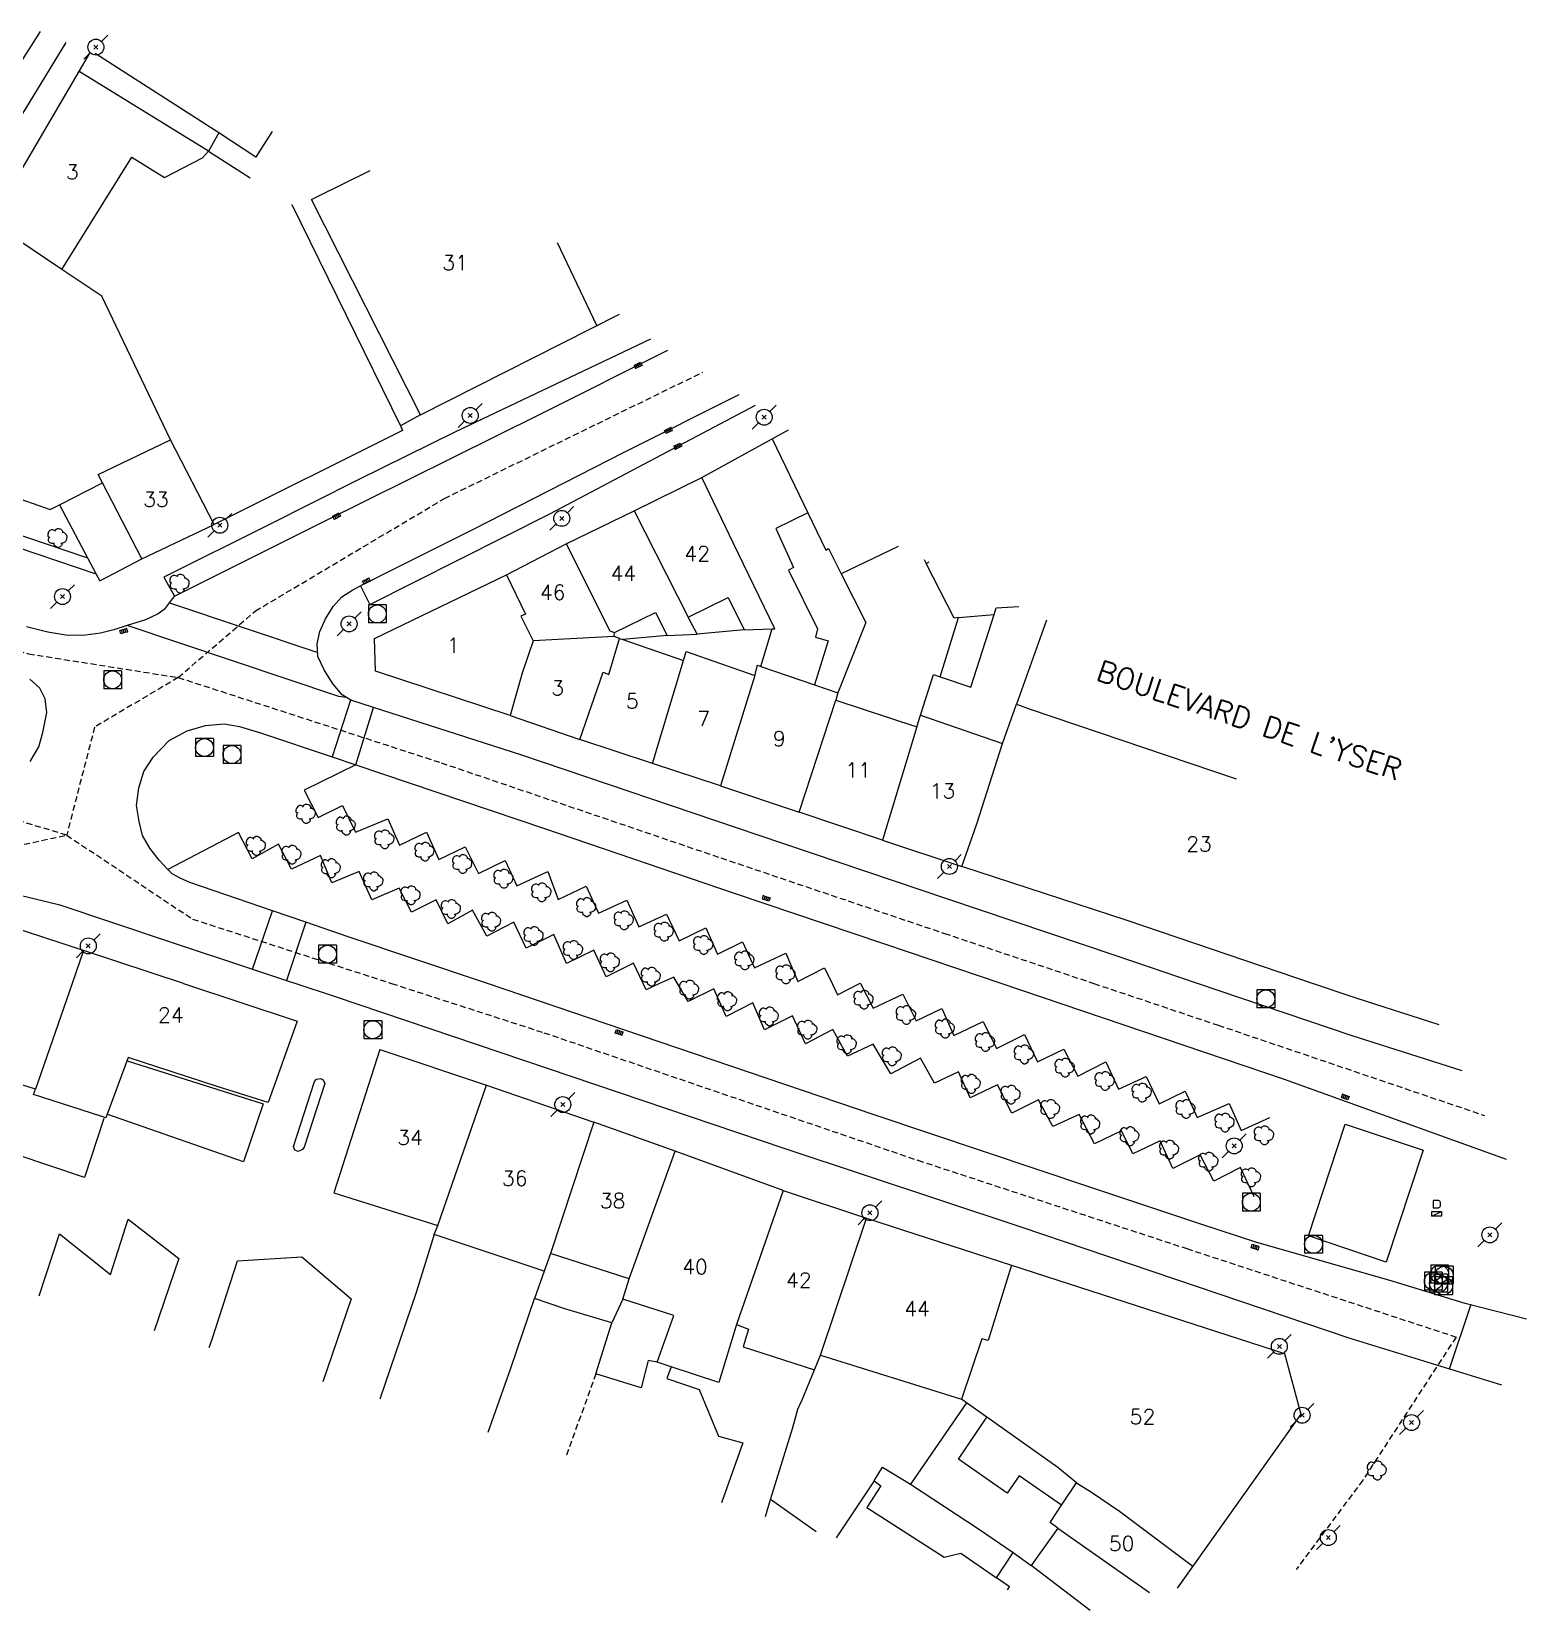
# Model space of a CAD drawing. Header units: millimetres. Extents: x 155000 to 156001, y 122119 to 123000.
# Drawn here: x 155153.4 to 155278.6, y 122118.5 to 122250.7 of the extents above; entities that cross this region are included whole.
import ezdxf
from ezdxf.enums import TextEntityAlignment as Align

# ---------------------------------------------------------------- set-up
doc = ezdxf.new("R2010")
doc.units = ezdxf.units.MM
doc.linetypes.add('DASHED', pattern=[0.75, 0.5, -0.25])
doc.layers.get('0').update_dxf_attribs({"linetype": 'CONTINUOUS'})
for name, color, linetype in [('W0001', 6, 'DASHED'), ('W0006', 2, 'CONTINUOUS'), ('W0008', 7, 'CONTINUOUS'), ('W0014', 7, 'CONTINUOUS'), ('W0017', 7, 'CONTINUOUS'), ('W0020', 2, 'CONTINUOUS'), ('W0021', 2, 'CONTINUOUS'), ('W0101', 7, 'CONTINUOUS'), ('W0104', 1, 'CONTINUOUS'), ('W0105', 7, 'CONTINUOUS'), ('W0112', 1, 'DASHED'), ('W0300', 7, 'CONTINUOUS'), ('W0401', 7, 'CONTINUOUS'), ('W0420', 7, 'CONTINUOUS'), ('W0438', 7, 'CONTINUOUS'), ('W0473', 7, 'CONTINUOUS'), ('W0989', 7, 'CONTINUOUS'), ('W0991', 7, 'CONTINUOUS'), ('W1102', 7, 'CONTINUOUS')]:
    doc.layers.add(name, color=color, linetype=linetype)
doc.styles.get("Standard").update_dxf_attribs({"font": 'romans.shx', "width": 0.85})

# ---------------------------------------------------------------- blocks, each defined once
blk = doc.blocks.new('T401')
for p, q in [((-0.3, 0.3), (0, 0.3)), ((-0.3, -0.25), (-0.3, 0.3)), ((-0.3, 0.15), (0, 0.15)), ((-0.3, 0), (0, 0)), ((0, 0.3), (0, -0.25)), ((-0.3, -0.15), (0, -0.15)), ((-0.3, -0.25), (-0.3, -0.3)), ((-0.3, -0.3), (0, -0.3)), ((0, -0.3), (0, -0.25))]:
    blk.add_line(p, q)
blk = doc.blocks.new('T300')
for p, q in [((-0.8, 0.51), (-0.86, 0.34)), ((-0.86, 0.34), (-0.86, 0.17)), ((-0.86, 0.17), (-0.74, 0.06)), ((-0.69, 0.63), (-0.8, 0.51)), ((-0.8, -0.06), (-0.74, 0.06)), ((-0.74, 0.06), (-0.69, 0.11)), ((-0.57, 0.69), (-0.69, 0.63)), ((-0.46, 0.69), (-0.57, 0.69)), ((-0.29, 0.63), (-0.46, 0.69)), ((-0.29, 0.63), (-0.17, 0.74)), ((-0.23, 0.57), (-0.29, 0.63)), ((-0.17, 0.74), (-0.06, 0.8)), ((-0.06, 0.8), (0.06, 0.8)), ((0.06, 0.8), (0.23, 0.74)), ((0.23, 0.74), (0.34, 0.63)), ((0.34, 0.63), (0.4, 0.51)), ((0.46, 0.46), (0.34, 0.46)), ((0.4, 0.51), (0.4, 0.46)), ((0.57, 0.4), (0.46, 0.46)), ((0.57, 0.4), (0.69, 0.29)), ((0.69, 0.29), (0.74, 0.17)), ((0.74, 0.06), (0.69, -0.17)), ((0.74, 0.17), (0.74, 0.06)), ((-0.8, -0.17), (-0.8, -0.06)), ((-0.8, -0.23), (-0.8, -0.17)), ((-0.74, -0.34), (-0.8, -0.23)), ((-0.69, -0.4), (-0.74, -0.34)), ((-0.51, -0.46), (-0.69, -0.4)), ((-0.4, -0.46), (-0.51, -0.46)), ((-0.4, -0.46), (-0.34, -0.46)), ((-0.34, -0.46), (-0.34, -0.4)), ((-0.34, -0.51), (-0.34, -0.46)), ((-0.29, -0.63), (-0.34, -0.51)), ((-0.17, -0.74), (-0.29, -0.63)), ((-0.06, -0.8), (-0.17, -0.74)), ((0.06, -0.8), (-0.06, -0.8)), ((0.17, -0.74), (0.06, -0.8)), ((0.23, -0.69), (0.17, -0.74)), ((0.29, -0.46), (0.23, -0.46)), ((0.29, -0.63), (0.23, -0.69)), ((0.46, -0.4), (0.29, -0.46)), ((0.34, -0.51), (0.29, -0.63)), ((0.34, -0.51), (0.34, -0.46)), ((0.57, -0.34), (0.46, -0.4)), ((0.63, -0.29), (0.57, -0.34)), ((0.69, -0.17), (0.63, -0.29))]:
    blk.add_line(p, q)
blk = doc.blocks.new('T473')
for p, q in [((-0.166667, 0.166667), (0.166667, -0.166667)), ((-0.166667, -0.166667), (0.166667, 0.166667)), ((0.500001, 0.500001), (1.000002, 1.000002)), ((-1.000002, -1.000002), (-0.500001, -0.500001))]:
    blk.add_line(p, q)
blk.add_ellipse((0, 0), major_axis=(0.471405, 0.471405), ratio=1, start_param=5.4977871438, end_param=11.780972451)
blk = doc.blocks.new('T420')
for p, q in [((0.75, 0.75), (-0.75, 0.75)), ((-0.75, 0.75), (-0.75, -0.75)), ((0.75, 0.75), (0.75, -0.75)), ((0.75, -0.75), (-0.75, -0.75))]:
    blk.add_line(p, q)
blk.add_ellipse((0, 0), major_axis=(-0.53, 0.53), ratio=1, start_param=3.926991, end_param=10.210176)
blk = doc.blocks.new('T438')
for p, q in [((-0.4, 0.2), (0.4, 0.2)), ((-0.4, -0.2), (-0.4, 0.2)), ((0.15, 1.1), (-0.3, 1.1)), ((-0.3, 1.1), (-0.3, 0.5)), ((-0.3, 0.5), (0.15, 0.5)), ((0.3, 0.65), (0.3, 0.95)), ((0.4, 0.2), (0.4, -0.2))]:
    blk.add_line(p, q)
at = {"flags": 128}
for points in [[(-0.4, -0.2), (0.4, 0.2)], [(0.4, -0.2), (-0.4, -0.2)]]:
    blk.add_lwpolyline(points, dxfattribs=at)
for centre, major_axis, start_param, end_param in [((0.15, 0.95), (0.106, -0.106), 0.785398, 2.356194), ((0.15, 0.65), (0.106, 0.106), 3.926991, 5.497787)]:
    blk.add_ellipse(centre, major_axis=major_axis, ratio=1, start_param=start_param, end_param=end_param)

msp = doc.modelspace()

# ---------------------------------------------------------------- linework, layer by layer
at = {"layer": 'W0001'}
for points in [[(155165.73, 122196.61), (155172.2, 122202.18), (155188.03, 122211.6), (155209.65, 122222.16), (155209.65, 122222.16)], [(155129.43, 122215.82), (155132.91, 122208.18), (155138.72, 122203.12), (155153.2, 122198.59), (155165.73, 122196.61)], [(155165.73, 122196.61), (155158.73, 122192.46), (155156.39, 122183.42)], [(155165.73, 122196.61), (155187.76, 122189.47), (155211.17, 122181.51), (155229.89, 122175.19), (155242.4, 122171)], [(155156.39, 122183.42), (155139.38, 122188.51), (155115.8, 122195.96)], [(155115.8, 122195.96), (155121.02, 122190.21), (155147.69, 122181.55), (155156.39, 122183.42)], [(155156.39, 122183.42), (155166.93, 122176.39), (155183.6, 122171)], [(155183.6, 122171), (155196.35, 122166.88), (155227.67, 122156.2), (155250.18, 122148.81), (155272.73, 122141.41)], [(155242.4, 122171), (155252.81, 122167.51), (155275.12, 122159.95), (155275.12, 122159.95)], [(155272.73, 122141.41), (155264.91, 122129.42), (155259.33, 122121.94)]]:
    msp.add_lwpolyline(points, dxfattribs=at)
at = {"layer": 'W0006'}
for points in [[(155180.61, 122189.3), (155176.28, 122187.19), (155177.46, 122184.9), (155179.48, 122185.9), (155180.58, 122183.66), (155183.28, 122184.78), (155184.25, 122182.57), (155186.52, 122183.67), (155187.56, 122181.38), (155189.75, 122182.45), (155190.87, 122180.21), (155193.1, 122181.3), (155194.07, 122179.18), (155196.67, 122180.37), (155197.55, 122178.03), (155199.9, 122179.15), (155200.92, 122176.88), (155203.3, 122177.97), (155204.31, 122175.73), (155206.61, 122176.8), (155207.68, 122174.58), (155209.9, 122175.65), (155210.89, 122173.45), (155212.99, 122174.5), (155213.99, 122172.31), (155216.61, 122173.53), (155217.6, 122171.17), (155219.85, 122172.32), (155220.48, 122171)], [(155204.66, 122171), (155203.84, 122172.71), (155201.56, 122171.57), (155200.54, 122173.78), (155198.25, 122172.66), (155197.17, 122175.09), (155194.87, 122173.95), (155193.83, 122176.13), (155191.57, 122174.97), (155190.38, 122177.13), (155188.3, 122176), (155187.33, 122177.99), (155185.26, 122176.98), (155184.22, 122178.98), (155181.95, 122178.01), (155180.89, 122180.37), (155178.59, 122179.42), (155177.63, 122181.7), (155175.21, 122180.56), (155174.13, 122182.67), (155171.93, 122181.43), (155170.79, 122183.64), (155164.85, 122180.55)], [(155207.54, 122171), (155207.23, 122171.54), (155206.04, 122171)], [(155206.04, 122171), (155204.91, 122170.48), (155204.66, 122171)], [(155255.82, 122153.15), (155254.68, 122155.6), (155252.43, 122154.45), (155251.3, 122156.66), (155249.02, 122155.51), (155247.96, 122157.84), (155245.65, 122156.74), (155244.7, 122158.67), (155242.45, 122157.57), (155241.18, 122160.04), (155238.97, 122159.04), (155237.76, 122161.27), (155235.53, 122160.14), (155234.33, 122162.51), (155232.03, 122161.43), (155231.05, 122163.61), (155229.05, 122162.65), (155227.88, 122164.76), (155225.41, 122163.43), (155223.93, 122165.91), (155221.76, 122164.92), (155220.54, 122167.15), (155218.25, 122165.95), (155217.17, 122168.28), (155214.83, 122167.13), (155213.83, 122169.38), (155211.6, 122168.24), (155210.57, 122170.54), (155208.43, 122169.49), (155207.54, 122171)], [(155220.48, 122171), (155220.93, 122170.05), (155222.78, 122171)], [(155222.78, 122171), (155222.84, 122171.03), (155222.85, 122171)], [(155222.85, 122171), (155223.91, 122168.94), (155226.41, 122170.1), (155227.51, 122167.87), (155229.66, 122168.91), (155230.66, 122166.64), (155233.14, 122167.83), (155234.25, 122165.57), (155236.58, 122166.74), (155237.68, 122164.44), (155239.88, 122165.49), (155241.06, 122163.23), (155243.39, 122164.43), (155244.46, 122162.16), (155246.78, 122163.21), (155247.86, 122160.94), (155250.05, 122162), (155251.06, 122159.78), (155253.74, 122160.95), (155254.73, 122158.71), (155257.12, 122159.79)], [(155159.49, 122159.69), (155157.89, 122154.77), (155129.59, 122164.28), (155129.3, 122163.52), (155122.21, 122165.89), (155119.81, 122159.05), (155119.66, 122155.3)], [(155161.46, 122164.54), (155172.84, 122160.93), (155171.19, 122156.08), (155159.76, 122160.05)], [(155154.09, 122144.85), (155155.8, 122150.04), (155160.06, 122146.65), (155161.53, 122151.28), (155165.79, 122147.99)], [(155165.79, 122147.99), (155163.72, 122141.93)], [(155168.32, 122140.54), (155168.56, 122141.24), (155170.7, 122147.8), (155176.07, 122148.13), (155180.21, 122144.6)], [(155180.21, 122144.6), (155177.85, 122137.65)]]:
    msp.add_lwpolyline(points, dxfattribs=at)
at = {"layer": 'W0008'}
for points in [[(155165.43, 122203.41), (155177.8, 122209.62), (155196.04, 122218.65), (155206.72, 122224.01)], [(155212.68, 122220.26), (155203.04, 122215.43), (155190.43, 122208.99), (155180.98, 122204.27)], [(155180.61, 122189.3), (155196.39, 122183.98), (155212.27, 122178.56), (155224.77, 122174.36), (155234.69, 122171)], [(155191.63, 122171), (155191.2, 122171.14), (155179.95, 122174.91), (155176.42, 122176.12), (155173.62, 122177.07), (155166.69, 122179.45), (155165.89, 122179.82), (155165.23, 122180.19), (155164.85, 122180.55)], [(155251.27, 122150.88), (155242.32, 122153.86), (155224, 122160.02), (155203.04, 122167.13), (155191.63, 122171)], [(155234.69, 122171), (155258.34, 122162.99)]]:
    msp.add_lwpolyline(points, dxfattribs=at)
at = {"layer": 'W0014'}
for points in [[(155149.9, 122239.23), (155156.34, 122249.75)], [(155205.27, 122224.92), (155188.89, 122217.15), (155180.8, 122213.15), (155173.26, 122209.36), (155164.52, 122205.01), (155165.43, 122203.41)], [(155180.98, 122204.27), (155181.77, 122202.72), (155196.85, 122210.31), (155214.07, 122219.39), (155214.07, 122219.39)], [(155165.43, 122203.41), (155165.23, 122203.2), (155164.56, 122202.29), (155164.04, 122201.94), (155162.98, 122201.45), (155161.45, 122200.96), (155160.33, 122200.6), (155159.21, 122200.32), (155157.97, 122200.16), (155156.49, 122200.13), (155154.81, 122200.41), (155153.02, 122200.86)], [(155180.19, 122194.7), (155179.45, 122195.17), (155178.71, 122196.06), (155177.98, 122197.19), (155177.43, 122198.36), (155177.36, 122199.43), (155177.6, 122200.47), (155178.05, 122201.51), (155178.69, 122202.56), (155179.43, 122203.37), (155180.34, 122203.96), (155180.98, 122204.27)], [(155153.34, 122189.57), (155154.07, 122190.81), (155154.38, 122192.01), (155154.74, 122193.68), (155154.6, 122194.83), (155154.15, 122195.71), (155153.3, 122196.48)], [(155251.08, 122171), (155244.17, 122173.34), (155230.16, 122178.05), (155214.3, 122183.41), (155194.49, 122190.1), (155182.09, 122194.09), (155180.19, 122194.7)], [(155164.85, 122180.55), (155164.14, 122181.31), (155163.36, 122182.34), (155162.74, 122183.4), (155162.45, 122184.57), (155162.25, 122185.89), (155162.44, 122187.37), (155162.86, 122188.74), (155163.62, 122189.93), (155164.98, 122191.33), (155166.48, 122192.16), (155168.01, 122192.6), (155169.59, 122192.72), (155170.87, 122192.52), (155172.62, 122191.97), (155178.63, 122189.96), (155180.61, 122189.3)], [(155146.97, 122179.73), (155155.81, 122177.59), (155164.71, 122174.61), (155171.94, 122172.21), (155174.79, 122171.26), (155175.58, 122171)], [(155175.58, 122171), (155178.8, 122169.93), (155216.52, 122157.18), (155236.28, 122150.63), (155263.83, 122141.31), (155276.53, 122137.4)], [(155273.25, 122163.68), (155264.02, 122166.62), (155251.08, 122171)], [(155258.34, 122162.99), (155276.92, 122156.31), (155276.92, 122156.31)], [(155278.62, 122142.9), (155278.62, 122142.9), (155273.48, 122144.21), (155267.11, 122146.16), (155256.04, 122149.33), (155251.27, 122150.88)]]:
    msp.add_lwpolyline(points, dxfattribs=at)
at = {"layer": 'W0017'}
msp.add_lwpolyline([(155178.01, 122162.62), (155176.27, 122157.29), (155176.13, 122157.1), (155175.77, 122156.93), (155175.48, 122157.04), (155175.39, 122157.36), (155177.15, 122162.8), (155177.32, 122162.99), (155177.65, 122163.06), (155177.88, 122162.93)], close=True, dxfattribs=at)
at = {"layer": 'W0020'}
for points in [[(155165.01, 122202.86), (155177.41, 122198.71)], [(155179.79, 122194.95), (155179.18, 122195.03), (155161.45, 122200.96)], [(155180.16, 122194.72), (155178.63, 122189.96)], [(155180.61, 122189.3), (155182.09, 122194.09)], [(155171.94, 122172.21), (155173.62, 122177.07)], [(155176.42, 122176.12), (155174.79, 122171.26)], [(155272.18, 122138.74), (155273.95, 122144.07)]]:
    msp.add_lwpolyline(points, dxfattribs=at)
at = {"layer": 'W0021'}
msp.add_lwpolyline([(155141.45, 122226.06), (155139.3, 122227.33), (155154.21, 122250.67)], dxfattribs=at)
at = {"layer": 'W0101'}
for points in [[(155150.03, 122234.76), (155158.34, 122248.87)], [(155173.59, 122242.3), (155172.39, 122240.43), (155172.22, 122240.16), (155169.12, 122242.19), (155158.77, 122248.83)], [(155155.98, 122230.75), (155161.85, 122240.17), (155164.58, 122238.46), (155167.76, 122240.11), (155168.27, 122240.65), (155157.43, 122247.33)], [(155186.02, 122218.59), (155176.9, 122236.61), (155177.4, 122236.86), (155181.81, 122239.04)], [(155165.07, 122216.51), (155159.33, 122228.54), (155155.98, 122230.75)], [(155186.02, 122218.59), (155202.67, 122227.02)], [(155142.88, 122223.41), (155147.16, 122220.76), (155151.52, 122211.9), (155155, 122210.67), (155155.79, 122211.05), (155159.39, 122212.89)], [(155168.73, 122209.41), (155165.07, 122216.51)], [(155162.69, 122206.53), (155159.39, 122212.89)], [(155203.9, 122210.57), (155209.58, 122213.34)], [(155208.42, 122201.65), (155211.78, 122203.32), (155213.13, 122200.61), (155215.47, 122200.67), (155215.68, 122200.68), (155212.21, 122207.88), (155209.58, 122213.34)], [(155198.22, 122207.79), (155203.9, 122210.57)], [(155162.69, 122206.53), (155168.73, 122209.41)], [(155193.23, 122205.2), (155198.22, 122207.79)], [(155228.19, 122206.49), (155228.36, 122206.15), (155228.62, 122206.28)], [(155193.52, 122193.43), (155182.25, 122197.15), (155182.17, 122199.87), (155193.23, 122205.2)], [(155202.26, 122200.39), (155205.7, 122202.06), (155206.66, 122200.12), (155209.19, 122200.25), (155208.42, 122201.65)], [(155202.23, 122200.04), (155202.26, 122200.39)], [(155202.69, 122199.88), (155202.23, 122200.04)], [(155202.69, 122199.88), (155202.96, 122199.79), (155208.05, 122198.04)], [(155208.05, 122198.04), (155208.26, 122198.79), (155214, 122196.79)], [(155214, 122196.79), (155214.23, 122197.63), (155214.52, 122197.54), (155219, 122196), (155220.96, 122195.33), (155220.79, 122194.72)], [(155220.79, 122194.72), (155227.58, 122192.47)], [(155234.74, 122191.08), (155235.93, 122194.37), (155237.06, 122193.97), (155254.32, 122188.14)], [(155193.52, 122193.43), (155199.36, 122191.43)], [(155227.58, 122192.47), (155227.89, 122193.46), (155234.74, 122191.08)], [(155205.45, 122189.42), (155199.36, 122191.43)], [(155211.14, 122187.54), (155205.45, 122189.42)], [(155211.14, 122187.54), (155217.71, 122185.34)], [(155224.7, 122183), (155217.71, 122185.34)], [(155224.7, 122183), (155231.35, 122180.78)], [(155260.71, 122171), (155245.19, 122176.27), (155231.35, 122180.78)], [(155157.81, 122173.75), (155147.88, 122177)], [(155166.17, 122171), (155157.81, 122173.75)], [(155166.17, 122171), (155175.69, 122167.86)], [(155271.31, 122167.55), (155264.36, 122169.76), (155260.71, 122171)], [(155175.69, 122167.86), (155173.27, 122161.03), (155168.99, 122162.38), (155161.55, 122164.81), (155159.67, 122159.75), (155159.25, 122159.89), (155153.62, 122161.7), (155153.77, 122162.15)], [(155153.77, 122162.15), (155150.87, 122163.07), (155151.32, 122164.26), (155148.48, 122165.1), (155148.09, 122164.03), (155143.7, 122165.41)], [(155182.62, 122165.48), (155178.77, 122153.49), (155187.47, 122150.75)], [(155182.62, 122165.48), (155191.53, 122162.48)], [(155191.53, 122162.48), (155200.54, 122159.38)], [(155207.34, 122156.98), (155200.54, 122159.38)], [(155216.39, 122153.68), (155207.34, 122156.98)], [(155216.39, 122153.68), (155223.36, 122151.36)], [(155196.89, 122148.41), (155196.36, 122146.91), (155187.16, 122149.98), (155187.47, 122150.75)], [(155223.36, 122151.36), (155235.5, 122147.43)], [(155203.48, 122146.27), (155196.89, 122148.41)], [(155235.5, 122147.43), (155258.36, 122140.02), (155259.72, 122134.96), (155249.38, 122120.39)], [(155212.48, 122142.46), (155211, 122137.6), (155207, 122138.91), (155205.83, 122139.3), (155207.24, 122143.2), (155202.95, 122144.57), (155203.48, 122146.27)], [(155212.48, 122142.46), (155213.47, 122142.06), (155213.02, 122140.6), (155219.01, 122138.66), (155219.51, 122139.9)], [(155219.51, 122139.9), (155231.31, 122136.21)], [(155240.95, 122129.21), (155239.39, 122130.49), (155233.43, 122134.71), (155231.74, 122135.91), (155231.31, 122136.21)], [(155239.39, 122125.4), (155238.74, 122125.89), (155239.69, 122127.33), (155240.95, 122129.21)], [(155239.39, 122125.4), (155237.16, 122122.29)], [(155235.16, 122120.26), (155235.34, 122120.51), (155234.24, 122121.26), (155235.63, 122123.37), (155237.16, 122122.29)]]:
    msp.add_lwpolyline(points, dxfattribs=at)
at = {"layer": 'W0104'}
for points in [[(155169.12, 122242.19), (155168.27, 122240.65), (155171.75, 122238.42)], [(155175.23, 122236.19), (155175.23, 122236.19), (155184.33, 122217.68)], [(155186.02, 122218.59), (155184.33, 122217.68)], [(155184.33, 122217.68), (155184.52, 122217.28), (155168.73, 122209.41)], [(155209.58, 122213.34), (155216.83, 122217.35)], [(155215.45, 122216.59), (155218.45, 122210.39)], [(155155.79, 122211.05), (155158.13, 122206.63), (155158.85, 122205.27), (155159.16, 122204.69), (155162.69, 122206.53)], [(155218.45, 122210.39), (155215.78, 122209.09), (155217.25, 122205.82), (155216.83, 122205.58), (155219.27, 122200.68), (155219.1, 122199.99), (155220.15, 122199.68), (155219, 122196)], [(155218.45, 122210.39), (155219.96, 122207.26), (155220.17, 122207.41), (155221.24, 122205.3)], [(155226.02, 122207.57), (155221.24, 122205.3)], [(155231.07, 122201.62), (155230.7, 122201.59), (155228.36, 122206.15)], [(155221.24, 122205.3), (155223.3, 122201.21), (155220.96, 122195.33)], [(155229.52, 122196.68), (155232.09, 122195.8), (155234.05, 122201.87)], [(155231.07, 122201.62), (155234.05, 122201.87)], [(155234.05, 122201.87), (155234.23, 122202.43), (155236.12, 122202.55)], [(155213.13, 122200.61), (155209.19, 122200.25)], [(155214.52, 122197.54), (155215.47, 122200.67)], [(155229.52, 122196.68), (155231.07, 122201.62)], [(155238.42, 122201.4), (155235.93, 122194.37)], [(155206.66, 122200.12), (155202.96, 122199.79)], [(155227.89, 122193.46), (155228.97, 122196.87), (155229.52, 122196.68)], [(155187.16, 122149.98), (155185.64, 122145.14), (155182.62, 122136.2)], [(155196.36, 122146.91), (155195.57, 122144.63)], [(155191.67, 122133.45), (155193.57, 122138.81), (155195.57, 122144.63)], [(155202.05, 122142.59), (155198.11, 122143.77), (155195.57, 122144.63)], [(155202.95, 122144.57), (155202.05, 122142.59)], [(155205.83, 122139.3), (155205.09, 122139.46), (155204.48, 122137.17), (155200.7, 122138.34), (155202.05, 122142.59)], [(155207, 122138.91), (155206.64, 122137.95), (155209.36, 122137.03), (155210.97, 122133.12), (155213.01, 122132.56), (155211.21, 122127.52)], [(155215.33, 122127.81), (155217.19, 122133.85), (155217.6, 122135.36), (155217.98, 122136.15), (155219.01, 122138.66)], [(155231.74, 122135.91), (155227.05, 122129.09)], [(155239.69, 122127.33), (155236.14, 122129.78), (155235.14, 122128.35), (155231.05, 122131.2), (155233.43, 122134.71)], [(155224, 122129.37), (155224.69, 122130.52), (155227.05, 122129.09)], [(155224, 122129.37), (155220.82, 122124.61)], [(155224, 122129.37), (155224.57, 122128.97), (155223.38, 122127.15), (155229.86, 122122.99), (155231.26, 122123.32), (155234.24, 122121.26)], [(155227.05, 122129.09), (155232.74, 122125.37), (155235.63, 122123.37)], [(155214.9, 122126.4), (155215.33, 122127.81)], [(155219.14, 122125.12), (155215.33, 122127.81)]]:
    msp.add_lwpolyline(points, dxfattribs=at)
msp.add_lwpolyline([(155269.97, 122157.04), (155266.86, 122147.69), (155260.36, 122149.88), (155263.45, 122159.22)], close=True, dxfattribs=at)
at = {"layer": 'W0105'}
msp.add_lwpolyline([(155158.85, 122205.27), (155150.6, 122208.04), (155150.68, 122208.27), (155142.45, 122211.03), (155142.61, 122211.33), (155139.92, 122212.34), (155139.73, 122212.84), (155158.13, 122206.63)], dxfattribs=at)
at = {"layer": 'W0112'}
msp.add_lwpolyline([(155200.7, 122138.34), (155198.22, 122131.46)], dxfattribs=at)
at = {"layer": 'W1102'}
for points in [[(155155.98, 122230.75), (155150.03, 122234.76)], [(155200.79, 122226.06), (155197.48, 122233)], [(155159.39, 122212.89), (155159.03, 122213.59), (155165.07, 122216.51)], [(155203.9, 122210.57), (155208.42, 122201.65)], [(155198.22, 122207.79), (155201.88, 122200.52), (155202.26, 122200.39)], [(155193.23, 122205.2), (155194.8, 122201.9), (155194.42, 122201.74), (155195.46, 122199.68)], [(155195.46, 122199.68), (155194.52, 122196.96), (155193.52, 122193.43)], [(155202.23, 122200.04), (155195.46, 122199.68)], [(155199.36, 122191.43), (155201.31, 122197.05), (155201.78, 122196.85), (155202.69, 122199.88)], [(155205.45, 122189.42), (155208.05, 122198.04)], [(155214, 122196.79), (155211.14, 122187.54)], [(155217.71, 122185.34), (155220.79, 122194.72)], [(155227.58, 122192.47), (155224.7, 122183)], [(155231.35, 122180.78), (155232.61, 122184.37), (155234.74, 122191.08)], [(155157.81, 122173.75), (155156.86, 122171)], [(155156.86, 122171), (155153.77, 122162.15)], [(155187.47, 122150.75), (155191.53, 122162.48)], [(155200.54, 122159.38), (155196.89, 122148.41)], [(155203.48, 122146.27), (155207.34, 122156.98)], [(155216.39, 122153.68), (155212.48, 122142.46)], [(155219.51, 122139.9), (155223.36, 122151.36)], [(155235.5, 122147.43), (155233.55, 122141.13), (155233.02, 122141.27), (155231.31, 122136.21)], [(155240.95, 122129.21), (155242.21, 122128.42), (155244.55, 122126.84), (155250.69, 122122.24)], [(155239.39, 122125.4), (155247.05, 122120.03)], [(155242.09, 122118.53), (155242.09, 122118.53), (155237.16, 122122.29)]]:
    msp.add_lwpolyline(points, dxfattribs=at)

# ---------------------------------------------------------------- block references
at = {"layer": 'W0300', "rotation": 359.9999899823337}
for p in [(155155.67, 122208.28), (155165.89, 122204.46), (155176.45, 122185.2), (155179.81, 122184.22), (155183.03, 122183.06), (155172.28, 122182.52), (155175.26, 122181.78), (155186.4, 122182.04), (155178.55, 122180.65), (155189.56, 122181), (155182.11, 122179.54), (155193.01, 122179.77), (155196.18, 122178.63), (155185.23, 122178.38), (155199.94, 122177.39), (155188.61, 122177.24), (155191.98, 122176.18), (155203.08, 122176.28), (155195.53, 122174.97), (155206.43, 122175.33), (155198.83, 122173.8), (155209.74, 122174.22), (155201.92, 122172.77), (155213.18, 122172.93), (155205.35, 122171.58), (155216.62, 122171.77)]:
    msp.add_blockref('T300', p, dxfattribs=at)
at = {"layer": 'W0300'}
for p in [(155208.55, 122170.48), (155211.73, 122169.52), (155223.16, 122169.65), (155215.23, 122168.24), (155226.71, 122168.36), (155218.45, 122167.14), (155229.96, 122167.23), (155221.75, 122165.91), (155233.33, 122166.1), (155225.52, 122164.91), (155236.59, 122165.06), (155240, 122163.96), (155243.35, 122162.84), (155232.14, 122162.6), (155235.47, 122161.69), (155246.45, 122161.87), (155238.78, 122160.5), (155250.12, 122160.49), (155242.14, 122159.2), (155253.39, 122159.36), (155245.43, 122158.22), (155256.69, 122158.29), (155248.74, 122157.1), (155252.03, 122156.09), (155255.6, 122154.78), (155266.14, 122130.24)]:
    msp.add_blockref('T300', p, dxfattribs=at)
at = {"layer": 'W0401'}
for p, rotation in [((155204.3, 122222.6), 296.6424959004374), ((155206.72, 122217.43), 116.6394309669364), ((155207.62, 122215.83), 296.1898046227894), ((155179.06, 122209.98), 296.3536130489805), ((155181.43, 122204.82), 116.5093295238813), ((155161.12, 122200.64), 107.8172034640177), ((155214.91, 122177.98), 251.4097183867396), ((155202.7, 122167.04), 71.28243963195077), ((155263.38, 122161.36), 249.3045516319438), ((155255.95, 122149.08), 71.97630488944193)]:
    msp.add_blockref('T401', p, dxfattribs=dict(at, rotation=rotation))
at = {"layer": 'W0420', "rotation": 359.9999899823337}
for p in [(155182.4, 122201.93), (155160.24, 122196.42), (155167.93, 122190.75), (155170.23, 122190.16), (155178.23, 122173.45)]:
    msp.add_blockref('T420', p, dxfattribs=at)
at = {"layer": 'W0420'}
for p in [(155256.8, 122169.71), (155182.02, 122167.13), (155255.58, 122152.7), (155260.79, 122149.17), (155270.82, 122146.08), (155271.25, 122145.91), (155271.35, 122146.68), (155271.68, 122145.69), (155271.73, 122146.58)]:
    msp.add_blockref('T420', p, dxfattribs=at)
at = {"layer": 'W0438'}
msp.add_blockref('T438', (155271.11, 122151.73), dxfattribs=at)
at = {"layer": 'W0473', "rotation": 359.9999899823337}
for p in [(155158.84, 122249.37), (155190.18, 122218.54), (155214.8, 122218.39), (155169.21, 122209.35), (155197.84, 122209.93), (155156.04, 122203.38), (155180.04, 122201.1), (155230.3, 122180.8), (155158.2, 122174.15)]:
    msp.add_blockref('T473', p, dxfattribs=at)
at = {"layer": 'W0473'}
for p in [(155197.93, 122160.87), (155254.15, 122157.41), (155223.65, 122151.81), (155275.56, 122149.96), (155257.93, 122140.63), (155259.83, 122134.86), (155269, 122134.25), (155262.03, 122124.63)]:
    msp.add_blockref('T473', p, dxfattribs=at)

# ---------------------------------------------------------------- texts
at = {"layer": 'W0989'}
msp.add_text("BOULEVARD DE L'YSER", height=1.75, rotation=341.4978, dxfattribs=at).set_placement((155242.76, 122197.28), align=Align.MIDDLE_LEFT)
at = {"layer": 'W0991'}
for s, p in [('3', (155156.87, 122238.93)), ('31', (155188.92, 122231.33)), ('33', (155163.87, 122211.52)), ('42', (155209.18, 122206.98)), ('44', (155203, 122205.34)), ('46', (155197.09, 122203.74)), ('1', (155188.76, 122199.31)), ('3', (155197.51, 122195.74)), ('5', (155203.75, 122194.65)), ('7', (155209.73, 122193.16)), ('9', (155216.05, 122191.49)), ('11', (155222.67, 122188.86)), ('13', (155229.72, 122187.12)), ('23', (155251.2, 122182.68)), ('24', (155165.11, 122168.37)), ('34', (155185.14, 122158.11)), ('36', (155193.91, 122154.7)), ('38', (155202.1, 122152.83)), ('40', (155209, 122147.29)), ('42', (155217.69, 122146.17)), ('44', (155227.59, 122143.79)), ('52', (155246.47, 122134.75)), ('50', (155244.72, 122124.13))]:
    msp.add_text(s, height=1.25, dxfattribs=at).set_placement(p, align=Align.MIDDLE_CENTER)

doc.saveas('drawing.dxf')
